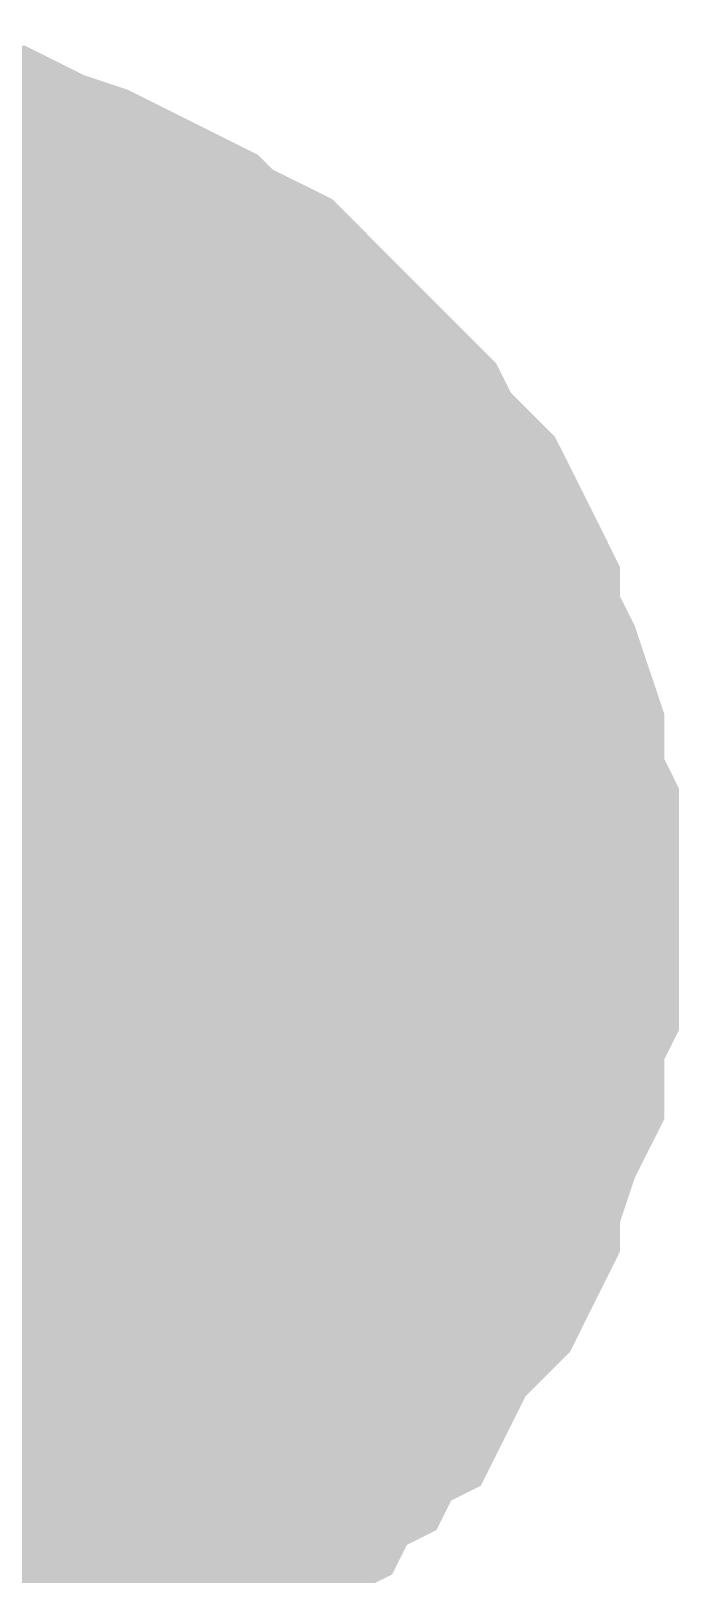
# Model space of a CAD drawing. Header units: inches. Extents: x 0 to 432, y 0 to 280.
# Drawn here: x 96.692 to 97.184, y 182.363 to 183.534 of the extents above; entities that cross this region are included whole.
import ezdxf

# ---------------------------------------------------------------- set-up
doc = ezdxf.new("R2010")
doc.units = ezdxf.units.IN
doc.layers.add('Sheet', color=255, linetype='Continuous')

msp = doc.modelspace()

# ---------------------------------------------------------------- linework, layer by layer
at = {"layer": 'Sheet'}
for points in [[(96.5283, 183.3843, 0.2997, 0.2997, 0), (96.5508, 183.3843, 0.2997, 0.2997, 0), (96.5845, 183.3843, 0.2997, 0.2997, 0), (96.6069, 183.3731, 0.2997, 0.2997, 0), (96.6294, 183.3731, 0.2997, 0.2997, 0), (96.6519, 183.3731, 0.2997, 0.2997, 0), (96.6743, 183.3619, 0.2997, 0.2997, 0), (96.708, 183.3506, 0.2997, 0.2997, 0), (96.7305, 183.3394, 0.2997, 0.2997, 0), (96.7529, 183.3282, 0.2997, 0.2997, 0), (96.7754, 183.3169, 0.2997, 0.2997, 0), (96.7866, 183.3057, 0.2997, 0.2997, 0), (96.8091, 183.2945, 0.2997, 0.2997, 0), (96.8316, 183.2833, 0.2997, 0.2997, 0), (96.854, 183.2608, 0.2997, 0.2997, 0), (96.8652, 183.2496, 0.2997, 0.2997, 0), (96.8877, 183.2271, 0.2997, 0.2997, 0), (96.8989, 183.2159, 0.2997, 0.2997, 0), (96.9214, 183.1934, 0.2997, 0.2997, 0), (96.9326, 183.171, 0.2997, 0.2997, 0), (96.9439, 183.1597, 0.2997, 0.2997, 0), (96.9663, 183.1373, 0.2997, 0.2997, 0), (96.9776, 183.1148, 0.2997, 0.2997, 0), (96.9888, 183.0923, 0.2997, 0.2997, 0), (96.9888, 183.0699, 0.2997, 0.2997, 0), (97, 183.0474, 0.2997, 0.2997, 0), (97.0112, 183.025, 0.2997, 0.2997, 0), (97.0225, 182.9913, 0.2997, 0.2997, 0), (97.0225, 182.9688, 0.2997, 0.2997, 0), (97.0225, 182.9464, 0.2997, 0.2997, 0), (97.0337, 182.9239, 0.2997, 0.2997, 0), (97.0337, 182.8902, 0.2997, 0.2997, 0), (97.0337, 182.8677, 0.2997, 0.2997, 0)], [(96.5283, 183.3843, 0.2997, 0.2997, 0), (96.5508, 183.3843, 0.2997, 0.2997, 0), (96.5845, 183.3843, 0.2997, 0.2997, 0), (96.6069, 183.3731, 0.2997, 0.2997, 0), (96.6294, 183.3731, 0.2997, 0.2997, 0), (96.6519, 183.3731, 0.2997, 0.2997, 0), (96.6743, 183.3619, 0.2997, 0.2997, 0), (96.708, 183.3506, 0.2997, 0.2997, 0), (96.7305, 183.3394, 0.2997, 0.2997, 0), (96.7529, 183.3282, 0.2997, 0.2997, 0), (96.7754, 183.3169, 0.2997, 0.2997, 0), (96.7866, 183.3057, 0.2997, 0.2997, 0), (96.8091, 183.2945, 0.2997, 0.2997, 0), (96.8316, 183.2833, 0.2997, 0.2997, 0), (96.854, 183.2608, 0.2997, 0.2997, 0), (96.8652, 183.2496, 0.2997, 0.2997, 0), (96.8877, 183.2271, 0.2997, 0.2997, 0), (96.8989, 183.2159, 0.2997, 0.2997, 0), (96.9214, 183.1934, 0.2997, 0.2997, 0), (96.9326, 183.171, 0.2997, 0.2997, 0), (96.9439, 183.1597, 0.2997, 0.2997, 0), (96.9663, 183.1373, 0.2997, 0.2997, 0), (96.9776, 183.1148, 0.2997, 0.2997, 0), (96.9888, 183.0923, 0.2997, 0.2997, 0), (96.9888, 183.0699, 0.2997, 0.2997, 0), (97, 183.0474, 0.2997, 0.2997, 0), (97.0112, 183.025, 0.2997, 0.2997, 0), (97.0225, 182.9913, 0.2997, 0.2997, 0), (97.0225, 182.9688, 0.2997, 0.2997, 0), (97.0225, 182.9464, 0.2997, 0.2997, 0), (97.0337, 182.9239, 0.2997, 0.2997, 0), (97.0337, 182.8902, 0.2997, 0.2997, 0), (97.0337, 182.8677, 0.2997, 0.2997, 0)], [(96.5283, 183.3843, 0.2997, 0.2997, 0), (96.5508, 183.3843, 0.2997, 0.2997, 0), (96.5845, 183.3843, 0.2997, 0.2997, 0), (96.6069, 183.3731, 0.2997, 0.2997, 0), (96.6294, 183.3731, 0.2997, 0.2997, 0), (96.6519, 183.3731, 0.2997, 0.2997, 0), (96.6743, 183.3619, 0.2997, 0.2997, 0), (96.708, 183.3506, 0.2997, 0.2997, 0), (96.7305, 183.3394, 0.2997, 0.2997, 0), (96.7529, 183.3282, 0.2997, 0.2997, 0), (96.7754, 183.3169, 0.2997, 0.2997, 0), (96.7866, 183.3057, 0.2997, 0.2997, 0), (96.8091, 183.2945, 0.2997, 0.2997, 0), (96.8316, 183.2833, 0.2997, 0.2997, 0), (96.854, 183.2608, 0.2997, 0.2997, 0), (96.8652, 183.2496, 0.2997, 0.2997, 0), (96.8877, 183.2271, 0.2997, 0.2997, 0), (96.8989, 183.2159, 0.2997, 0.2997, 0), (96.9214, 183.1934, 0.2997, 0.2997, 0), (96.9326, 183.171, 0.2997, 0.2997, 0), (96.9439, 183.1597, 0.2997, 0.2997, 0), (96.9663, 183.1373, 0.2997, 0.2997, 0), (96.9776, 183.1148, 0.2997, 0.2997, 0), (96.9888, 183.0923, 0.2997, 0.2997, 0), (96.9888, 183.0699, 0.2997, 0.2997, 0), (97, 183.0474, 0.2997, 0.2997, 0), (97.0112, 183.025, 0.2997, 0.2997, 0), (97.0225, 182.9913, 0.2997, 0.2997, 0), (97.0225, 182.9688, 0.2997, 0.2997, 0), (97.0225, 182.9464, 0.2997, 0.2997, 0), (97.0337, 182.9239, 0.2997, 0.2997, 0), (97.0337, 182.8902, 0.2997, 0.2997, 0), (97.0337, 182.8677, 0.2997, 0.2997, 0)], [(96.5283, 183.3843, 0.2997, 0.2997, 0), (96.5508, 183.3843, 0.2997, 0.2997, 0), (96.5845, 183.3843, 0.2997, 0.2997, 0), (96.6069, 183.3731, 0.2997, 0.2997, 0), (96.6294, 183.3731, 0.2997, 0.2997, 0), (96.6519, 183.3731, 0.2997, 0.2997, 0), (96.6743, 183.3619, 0.2997, 0.2997, 0), (96.708, 183.3506, 0.2997, 0.2997, 0), (96.7305, 183.3394, 0.2997, 0.2997, 0), (96.7529, 183.3282, 0.2997, 0.2997, 0), (96.7754, 183.3169, 0.2997, 0.2997, 0), (96.7866, 183.3057, 0.2997, 0.2997, 0), (96.8091, 183.2945, 0.2997, 0.2997, 0), (96.8316, 183.2833, 0.2997, 0.2997, 0), (96.854, 183.2608, 0.2997, 0.2997, 0), (96.8652, 183.2496, 0.2997, 0.2997, 0), (96.8877, 183.2271, 0.2997, 0.2997, 0), (96.8989, 183.2159, 0.2997, 0.2997, 0), (96.9214, 183.1934, 0.2997, 0.2997, 0), (96.9326, 183.171, 0.2997, 0.2997, 0), (96.9439, 183.1597, 0.2997, 0.2997, 0), (96.9663, 183.1373, 0.2997, 0.2997, 0), (96.9776, 183.1148, 0.2997, 0.2997, 0), (96.9888, 183.0923, 0.2997, 0.2997, 0), (96.9888, 183.0699, 0.2997, 0.2997, 0), (97, 183.0474, 0.2997, 0.2997, 0), (97.0112, 183.025, 0.2997, 0.2997, 0), (97.0225, 182.9913, 0.2997, 0.2997, 0), (97.0225, 182.9688, 0.2997, 0.2997, 0), (97.0225, 182.9464, 0.2997, 0.2997, 0), (97.0337, 182.9239, 0.2997, 0.2997, 0), (97.0337, 182.8902, 0.2997, 0.2997, 0), (97.0337, 182.8677, 0.2997, 0.2997, 0)], [(96.5283, 183.3843, 0.2997, 0.2997, 0), (96.5508, 183.3843, 0.2997, 0.2997, 0), (96.5845, 183.3843, 0.2997, 0.2997, 0), (96.6069, 183.3731, 0.2997, 0.2997, 0), (96.6294, 183.3731, 0.2997, 0.2997, 0), (96.6519, 183.3731, 0.2997, 0.2997, 0), (96.6743, 183.3619, 0.2997, 0.2997, 0), (96.708, 183.3506, 0.2997, 0.2997, 0), (96.7305, 183.3394, 0.2997, 0.2997, 0), (96.7529, 183.3282, 0.2997, 0.2997, 0), (96.7754, 183.3169, 0.2997, 0.2997, 0), (96.7866, 183.3057, 0.2997, 0.2997, 0), (96.8091, 183.2945, 0.2997, 0.2997, 0), (96.8316, 183.2833, 0.2997, 0.2997, 0), (96.854, 183.2608, 0.2997, 0.2997, 0), (96.8652, 183.2496, 0.2997, 0.2997, 0), (96.8877, 183.2271, 0.2997, 0.2997, 0), (96.8989, 183.2159, 0.2997, 0.2997, 0), (96.9214, 183.1934, 0.2997, 0.2997, 0), (96.9326, 183.171, 0.2997, 0.2997, 0), (96.9439, 183.1597, 0.2997, 0.2997, 0), (96.9663, 183.1373, 0.2997, 0.2997, 0), (96.9776, 183.1148, 0.2997, 0.2997, 0), (96.9888, 183.0923, 0.2997, 0.2997, 0), (96.9888, 183.0699, 0.2997, 0.2997, 0), (97, 183.0474, 0.2997, 0.2997, 0), (97.0112, 183.025, 0.2997, 0.2997, 0), (97.0225, 182.9913, 0.2997, 0.2997, 0), (97.0225, 182.9688, 0.2997, 0.2997, 0), (97.0225, 182.9464, 0.2997, 0.2997, 0), (97.0337, 182.9239, 0.2997, 0.2997, 0), (97.0337, 182.8902, 0.2997, 0.2997, 0), (97.0337, 182.8677, 0.2997, 0.2997, 0)], [(96.6294, 183.3731, 0.0991, 0.0991, 0), (96.6519, 183.3731, 0.0991, 0.0991, 0), (96.6743, 183.3619, 0.0991, 0.0991, 0), (96.708, 183.3506, 0.0991, 0.0991, 0), (96.7305, 183.3394, 0.0991, 0.0991, 0), (96.7529, 183.3282, 0.0991, 0.0991, 0), (96.7754, 183.3169, 0.0991, 0.0991, 0), (96.7866, 183.3057, 0.0991, 0.0991, 0), (96.8091, 183.2945, 0.0991, 0.0991, 0), (96.8316, 183.2833, 0.0991, 0.0991, 0), (96.854, 183.2608, 0.0991, 0.0991, 0), (96.8652, 183.2496, 0.0991, 0.0991, 0), (96.8877, 183.2271, 0.0991, 0.0991, 0), (96.8989, 183.2159, 0.0991, 0.0991, 0), (96.9214, 183.1934, 0.0991, 0.0991, 0), (96.9326, 183.171, 0.0991, 0.0991, 0), (96.9439, 183.1597, 0.0991, 0.0991, 0), (96.9663, 183.1373, 0.0991, 0.0991, 0), (96.9776, 183.1148, 0.0991, 0.0991, 0), (96.9888, 183.0923, 0.0991, 0.0991, 0), (96.9888, 183.0699, 0.0991, 0.0991, 0), (97, 183.0474, 0.0991, 0.0991, 0), (97.0112, 183.025, 0.0991, 0.0991, 0), (97.0225, 182.9913, 0.0991, 0.0991, 0), (97.0225, 182.9688, 0.0991, 0.0991, 0), (97.0225, 182.9464, 0.0991, 0.0991, 0), (97.0337, 182.9239, 0.0991, 0.0991, 0), (97.0337, 182.8902, 0.0991, 0.0991, 0), (97.0337, 182.8677, 0.0991, 0.0991, 0)], [(96.6294, 183.3731, 0.0991, 0.0991, 0), (96.6519, 183.3731, 0.0991, 0.0991, 0), (96.6743, 183.3619, 0.0991, 0.0991, 0), (96.708, 183.3506, 0.0991, 0.0991, 0), (96.7305, 183.3394, 0.0991, 0.0991, 0), (96.7529, 183.3282, 0.0991, 0.0991, 0), (96.7754, 183.3169, 0.0991, 0.0991, 0), (96.7866, 183.3057, 0.0991, 0.0991, 0), (96.8091, 183.2945, 0.0991, 0.0991, 0), (96.8316, 183.2833, 0.0991, 0.0991, 0), (96.854, 183.2608, 0.0991, 0.0991, 0), (96.8652, 183.2496, 0.0991, 0.0991, 0), (96.8877, 183.2271, 0.0991, 0.0991, 0), (96.8989, 183.2159, 0.0991, 0.0991, 0), (96.9214, 183.1934, 0.0991, 0.0991, 0), (96.9326, 183.171, 0.0991, 0.0991, 0), (96.9439, 183.1597, 0.0991, 0.0991, 0), (96.9663, 183.1373, 0.0991, 0.0991, 0), (96.9776, 183.1148, 0.0991, 0.0991, 0), (96.9888, 183.0923, 0.0991, 0.0991, 0), (96.9888, 183.0699, 0.0991, 0.0991, 0), (97, 183.0474, 0.0991, 0.0991, 0), (97.0112, 183.025, 0.0991, 0.0991, 0), (97.0225, 182.9913, 0.0991, 0.0991, 0), (97.0225, 182.9688, 0.0991, 0.0991, 0), (97.0225, 182.9464, 0.0991, 0.0991, 0), (97.0337, 182.9239, 0.0991, 0.0991, 0), (97.0337, 182.8902, 0.0991, 0.0991, 0), (97.0337, 182.8677, 0.0991, 0.0991, 0)], [(96.6294, 183.3731, 0.0991, 0.0991, 0), (96.6519, 183.3731, 0.0991, 0.0991, 0), (96.6743, 183.3619, 0.0991, 0.0991, 0), (96.708, 183.3506, 0.0991, 0.0991, 0), (96.7305, 183.3394, 0.0991, 0.0991, 0), (96.7529, 183.3282, 0.0991, 0.0991, 0), (96.7754, 183.3169, 0.0991, 0.0991, 0), (96.7866, 183.3057, 0.0991, 0.0991, 0), (96.8091, 183.2945, 0.0991, 0.0991, 0), (96.8316, 183.2833, 0.0991, 0.0991, 0), (96.854, 183.2608, 0.0991, 0.0991, 0), (96.8652, 183.2496, 0.0991, 0.0991, 0), (96.8877, 183.2271, 0.0991, 0.0991, 0), (96.8989, 183.2159, 0.0991, 0.0991, 0), (96.9214, 183.1934, 0.0991, 0.0991, 0), (96.9326, 183.171, 0.0991, 0.0991, 0), (96.9439, 183.1597, 0.0991, 0.0991, 0), (96.9663, 183.1373, 0.0991, 0.0991, 0), (96.9776, 183.1148, 0.0991, 0.0991, 0), (96.9888, 183.0923, 0.0991, 0.0991, 0), (96.9888, 183.0699, 0.0991, 0.0991, 0), (97, 183.0474, 0.0991, 0.0991, 0), (97.0112, 183.025, 0.0991, 0.0991, 0), (97.0225, 182.9913, 0.0991, 0.0991, 0), (97.0225, 182.9688, 0.0991, 0.0991, 0), (97.0225, 182.9464, 0.0991, 0.0991, 0), (97.0337, 182.9239, 0.0991, 0.0991, 0), (97.0337, 182.8902, 0.0991, 0.0991, 0), (97.0337, 182.8677, 0.0991, 0.0991, 0)], [(96.6294, 183.3731, 0.0991, 0.0991, 0), (96.6519, 183.3731, 0.0991, 0.0991, 0), (96.6743, 183.3619, 0.0991, 0.0991, 0), (96.708, 183.3506, 0.0991, 0.0991, 0), (96.7305, 183.3394, 0.0991, 0.0991, 0), (96.7529, 183.3282, 0.0991, 0.0991, 0), (96.7754, 183.3169, 0.0991, 0.0991, 0), (96.7866, 183.3057, 0.0991, 0.0991, 0), (96.8091, 183.2945, 0.0991, 0.0991, 0), (96.8316, 183.2833, 0.0991, 0.0991, 0), (96.854, 183.2608, 0.0991, 0.0991, 0), (96.8652, 183.2496, 0.0991, 0.0991, 0), (96.8877, 183.2271, 0.0991, 0.0991, 0), (96.8989, 183.2159, 0.0991, 0.0991, 0), (96.9214, 183.1934, 0.0991, 0.0991, 0), (96.9326, 183.171, 0.0991, 0.0991, 0), (96.9439, 183.1597, 0.0991, 0.0991, 0), (96.9663, 183.1373, 0.0991, 0.0991, 0), (96.9776, 183.1148, 0.0991, 0.0991, 0), (96.9888, 183.0923, 0.0991, 0.0991, 0), (96.9888, 183.0699, 0.0991, 0.0991, 0), (97, 183.0474, 0.0991, 0.0991, 0), (97.0112, 183.025, 0.0991, 0.0991, 0), (97.0225, 182.9913, 0.0991, 0.0991, 0), (97.0225, 182.9688, 0.0991, 0.0991, 0), (97.0225, 182.9464, 0.0991, 0.0991, 0), (97.0337, 182.9239, 0.0991, 0.0991, 0), (97.0337, 182.8902, 0.0991, 0.0991, 0), (97.0337, 182.8677, 0.0991, 0.0991, 0)], [(96.6294, 183.3731, 0.0991, 0.0991, 0), (96.6519, 183.3731, 0.0991, 0.0991, 0), (96.6743, 183.3619, 0.0991, 0.0991, 0), (96.708, 183.3506, 0.0991, 0.0991, 0), (96.7305, 183.3394, 0.0991, 0.0991, 0), (96.7529, 183.3282, 0.0991, 0.0991, 0), (96.7754, 183.3169, 0.0991, 0.0991, 0), (96.7866, 183.3057, 0.0991, 0.0991, 0), (96.8091, 183.2945, 0.0991, 0.0991, 0), (96.8316, 183.2833, 0.0991, 0.0991, 0), (96.854, 183.2608, 0.0991, 0.0991, 0), (96.8652, 183.2496, 0.0991, 0.0991, 0), (96.8877, 183.2271, 0.0991, 0.0991, 0), (96.8989, 183.2159, 0.0991, 0.0991, 0), (96.9214, 183.1934, 0.0991, 0.0991, 0), (96.9326, 183.171, 0.0991, 0.0991, 0), (96.9439, 183.1597, 0.0991, 0.0991, 0), (96.9663, 183.1373, 0.0991, 0.0991, 0), (96.9776, 183.1148, 0.0991, 0.0991, 0), (96.9888, 183.0923, 0.0991, 0.0991, 0), (96.9888, 183.0699, 0.0991, 0.0991, 0), (97, 183.0474, 0.0991, 0.0991, 0), (97.0112, 183.025, 0.0991, 0.0991, 0), (97.0225, 182.9913, 0.0991, 0.0991, 0), (97.0225, 182.9688, 0.0991, 0.0991, 0), (97.0225, 182.9464, 0.0991, 0.0991, 0), (97.0337, 182.9239, 0.0991, 0.0991, 0), (97.0337, 182.8902, 0.0991, 0.0991, 0), (97.0337, 182.8677, 0.0991, 0.0991, 0)], [(97.0337, 182.8677, 0.2997, 0.2997, 0), (97.0337, 182.8453, 0.2997, 0.2997, 0), (97.0337, 182.8116, 0.2997, 0.2997, 0), (97.0225, 182.7891, 0.2997, 0.2997, 0), (97.0225, 182.7667, 0.2997, 0.2997, 0), (97.0225, 182.7442, 0.2997, 0.2997, 0), (97.0112, 182.7218, 0.2997, 0.2997, 0), (97, 182.6881, 0.2997, 0.2997, 0), (96.9888, 182.6656, 0.2997, 0.2997, 0), (96.9888, 182.6432, 0.2997, 0.2997, 0), (96.9776, 182.6207, 0.2997, 0.2997, 0), (96.9663, 182.6095, 0.2997, 0.2997, 0), (96.9439, 182.587, 0.2997, 0.2997, 0), (96.9326, 182.5645, 0.2997, 0.2997, 0), (96.9214, 182.5421, 0.2997, 0.2997, 0), (96.8989, 182.5309, 0.2997, 0.2997, 0), (96.8877, 182.5084, 0.2997, 0.2997, 0), (96.8652, 182.4972, 0.2997, 0.2997, 0), (96.854, 182.4747, 0.2997, 0.2997, 0), (96.8316, 182.4635, 0.2997, 0.2997, 0), (96.8091, 182.4522, 0.2997, 0.2997, 0), (96.7866, 182.4298, 0.2997, 0.2997, 0), (96.7754, 182.4186, 0.2997, 0.2997, 0), (96.7529, 182.4073, 0.2997, 0.2997, 0), (96.7305, 182.4073, 0.2997, 0.2997, 0), (96.708, 182.3961, 0.2997, 0.2997, 0), (96.6743, 182.3849, 0.2997, 0.2997, 0), (96.6519, 182.3736, 0.2997, 0.2997, 0), (96.6294, 182.3736, 0.2997, 0.2997, 0), (96.6069, 182.3736, 0.2997, 0.2997, 0), (96.5845, 182.3624, 0.2997, 0.2997, 0), (96.5508, 182.3624, 0.2997, 0.2997, 0), (96.5283, 182.3624, 0.2997, 0.2997, 0)], [(97.0337, 182.8677, 0.2997, 0.2997, 0), (97.0337, 182.8453, 0.2997, 0.2997, 0), (97.0337, 182.8116, 0.2997, 0.2997, 0), (97.0225, 182.7891, 0.2997, 0.2997, 0), (97.0225, 182.7667, 0.2997, 0.2997, 0), (97.0225, 182.7442, 0.2997, 0.2997, 0), (97.0112, 182.7218, 0.2997, 0.2997, 0), (97, 182.6881, 0.2997, 0.2997, 0), (96.9888, 182.6656, 0.2997, 0.2997, 0), (96.9888, 182.6432, 0.2997, 0.2997, 0), (96.9776, 182.6207, 0.2997, 0.2997, 0), (96.9663, 182.6095, 0.2997, 0.2997, 0), (96.9439, 182.587, 0.2997, 0.2997, 0), (96.9326, 182.5645, 0.2997, 0.2997, 0), (96.9214, 182.5421, 0.2997, 0.2997, 0), (96.8989, 182.5309, 0.2997, 0.2997, 0), (96.8877, 182.5084, 0.2997, 0.2997, 0), (96.8652, 182.4972, 0.2997, 0.2997, 0), (96.854, 182.4747, 0.2997, 0.2997, 0), (96.8316, 182.4635, 0.2997, 0.2997, 0), (96.8091, 182.4522, 0.2997, 0.2997, 0), (96.7866, 182.4298, 0.2997, 0.2997, 0), (96.7754, 182.4186, 0.2997, 0.2997, 0), (96.7529, 182.4073, 0.2997, 0.2997, 0), (96.7305, 182.4073, 0.2997, 0.2997, 0), (96.708, 182.3961, 0.2997, 0.2997, 0), (96.6743, 182.3849, 0.2997, 0.2997, 0), (96.6519, 182.3736, 0.2997, 0.2997, 0), (96.6294, 182.3736, 0.2997, 0.2997, 0), (96.6069, 182.3736, 0.2997, 0.2997, 0), (96.5845, 182.3624, 0.2997, 0.2997, 0), (96.5508, 182.3624, 0.2997, 0.2997, 0), (96.5283, 182.3624, 0.2997, 0.2997, 0)], [(97.0337, 182.8677, 0.2997, 0.2997, 0), (97.0337, 182.8453, 0.2997, 0.2997, 0), (97.0337, 182.8116, 0.2997, 0.2997, 0), (97.0225, 182.7891, 0.2997, 0.2997, 0), (97.0225, 182.7667, 0.2997, 0.2997, 0), (97.0225, 182.7442, 0.2997, 0.2997, 0), (97.0112, 182.7218, 0.2997, 0.2997, 0), (97, 182.6881, 0.2997, 0.2997, 0), (96.9888, 182.6656, 0.2997, 0.2997, 0), (96.9888, 182.6432, 0.2997, 0.2997, 0), (96.9776, 182.6207, 0.2997, 0.2997, 0), (96.9663, 182.6095, 0.2997, 0.2997, 0), (96.9439, 182.587, 0.2997, 0.2997, 0), (96.9326, 182.5645, 0.2997, 0.2997, 0), (96.9214, 182.5421, 0.2997, 0.2997, 0), (96.8989, 182.5309, 0.2997, 0.2997, 0), (96.8877, 182.5084, 0.2997, 0.2997, 0), (96.8652, 182.4972, 0.2997, 0.2997, 0), (96.854, 182.4747, 0.2997, 0.2997, 0), (96.8316, 182.4635, 0.2997, 0.2997, 0), (96.8091, 182.4522, 0.2997, 0.2997, 0), (96.7866, 182.4298, 0.2997, 0.2997, 0), (96.7754, 182.4186, 0.2997, 0.2997, 0), (96.7529, 182.4073, 0.2997, 0.2997, 0), (96.7305, 182.4073, 0.2997, 0.2997, 0), (96.708, 182.3961, 0.2997, 0.2997, 0), (96.6743, 182.3849, 0.2997, 0.2997, 0), (96.6519, 182.3736, 0.2997, 0.2997, 0), (96.6294, 182.3736, 0.2997, 0.2997, 0), (96.6069, 182.3736, 0.2997, 0.2997, 0), (96.5845, 182.3624, 0.2997, 0.2997, 0), (96.5508, 182.3624, 0.2997, 0.2997, 0), (96.5283, 182.3624, 0.2997, 0.2997, 0)], [(97.0337, 182.8677, 0.2997, 0.2997, 0), (97.0337, 182.8453, 0.2997, 0.2997, 0), (97.0337, 182.8116, 0.2997, 0.2997, 0), (97.0225, 182.7891, 0.2997, 0.2997, 0), (97.0225, 182.7667, 0.2997, 0.2997, 0), (97.0225, 182.7442, 0.2997, 0.2997, 0), (97.0112, 182.7218, 0.2997, 0.2997, 0), (97, 182.6881, 0.2997, 0.2997, 0), (96.9888, 182.6656, 0.2997, 0.2997, 0), (96.9888, 182.6432, 0.2997, 0.2997, 0), (96.9776, 182.6207, 0.2997, 0.2997, 0), (96.9663, 182.6095, 0.2997, 0.2997, 0), (96.9439, 182.587, 0.2997, 0.2997, 0), (96.9326, 182.5645, 0.2997, 0.2997, 0), (96.9214, 182.5421, 0.2997, 0.2997, 0), (96.8989, 182.5309, 0.2997, 0.2997, 0), (96.8877, 182.5084, 0.2997, 0.2997, 0), (96.8652, 182.4972, 0.2997, 0.2997, 0), (96.854, 182.4747, 0.2997, 0.2997, 0), (96.8316, 182.4635, 0.2997, 0.2997, 0), (96.8091, 182.4522, 0.2997, 0.2997, 0), (96.7866, 182.4298, 0.2997, 0.2997, 0), (96.7754, 182.4186, 0.2997, 0.2997, 0), (96.7529, 182.4073, 0.2997, 0.2997, 0), (96.7305, 182.4073, 0.2997, 0.2997, 0), (96.708, 182.3961, 0.2997, 0.2997, 0), (96.6743, 182.3849, 0.2997, 0.2997, 0), (96.6519, 182.3736, 0.2997, 0.2997, 0), (96.6294, 182.3736, 0.2997, 0.2997, 0), (96.6069, 182.3736, 0.2997, 0.2997, 0), (96.5845, 182.3624, 0.2997, 0.2997, 0), (96.5508, 182.3624, 0.2997, 0.2997, 0), (96.5283, 182.3624, 0.2997, 0.2997, 0)], [(97.0337, 182.8677, 0.2997, 0.2997, 0), (97.0337, 182.8453, 0.2997, 0.2997, 0), (97.0337, 182.8116, 0.2997, 0.2997, 0), (97.0225, 182.7891, 0.2997, 0.2997, 0), (97.0225, 182.7667, 0.2997, 0.2997, 0), (97.0225, 182.7442, 0.2997, 0.2997, 0), (97.0112, 182.7218, 0.2997, 0.2997, 0), (97, 182.6881, 0.2997, 0.2997, 0), (96.9888, 182.6656, 0.2997, 0.2997, 0), (96.9888, 182.6432, 0.2997, 0.2997, 0), (96.9776, 182.6207, 0.2997, 0.2997, 0), (96.9663, 182.6095, 0.2997, 0.2997, 0), (96.9439, 182.587, 0.2997, 0.2997, 0), (96.9326, 182.5645, 0.2997, 0.2997, 0), (96.9214, 182.5421, 0.2997, 0.2997, 0), (96.8989, 182.5309, 0.2997, 0.2997, 0), (96.8877, 182.5084, 0.2997, 0.2997, 0), (96.8652, 182.4972, 0.2997, 0.2997, 0), (96.854, 182.4747, 0.2997, 0.2997, 0), (96.8316, 182.4635, 0.2997, 0.2997, 0), (96.8091, 182.4522, 0.2997, 0.2997, 0), (96.7866, 182.4298, 0.2997, 0.2997, 0), (96.7754, 182.4186, 0.2997, 0.2997, 0), (96.7529, 182.4073, 0.2997, 0.2997, 0), (96.7305, 182.4073, 0.2997, 0.2997, 0), (96.708, 182.3961, 0.2997, 0.2997, 0), (96.6743, 182.3849, 0.2997, 0.2997, 0), (96.6519, 182.3736, 0.2997, 0.2997, 0), (96.6294, 182.3736, 0.2997, 0.2997, 0), (96.6069, 182.3736, 0.2997, 0.2997, 0), (96.5845, 182.3624, 0.2997, 0.2997, 0), (96.5508, 182.3624, 0.2997, 0.2997, 0), (96.5283, 182.3624, 0.2997, 0.2997, 0)], [(97.0337, 182.8677, 0.2997, 0.2997, 0), (97.0337, 182.8677, 0.2997, 0.2997, 0), (97.0337, 182.8677, 0.2997, 0.2997, 0), (97.0337, 182.8677, 0.2997, 0.2997, 0), (97.0337, 182.8677, 0.2997, 0.2997, 0), (97.0337, 182.8677, 0.2997, 0.2997, 0), (97.0337, 182.8677, 0.2997, 0.2997, 0), (97.0337, 182.8677, 0.2997, 0.2997, 0), (97.0337, 182.8677, 0.2997, 0.2997, 0), (97.0337, 182.8677, 0.2997, 0.2997, 0), (97.0337, 182.8677, 0.2997, 0.2997, 0), (97.0337, 182.8677, 0.2997, 0.2997, 0), (97.0337, 182.8677, 0.2997, 0.2997, 0), (97.0337, 182.8677, 0.2997, 0.2997, 0), (97.0337, 182.8677, 0.2997, 0.2997, 0), (97.0337, 182.8677, 0.2997, 0.2997, 0), (97.0337, 182.8677, 0.2997, 0.2997, 0), (97.0337, 182.8677, 0.2997, 0.2997, 0), (97.0337, 182.8677, 0.2997, 0.2997, 0), (97.0337, 182.8677, 0.2997, 0.2997, 0), (97.0337, 182.8677, 0.2997, 0.2997, 0), (97.0337, 182.8677, 0.2997, 0.2997, 0), (97.0337, 182.8677, 0.2997, 0.2997, 0), (97.0337, 182.8677, 0.2997, 0.2997, 0), (97.0337, 182.8677, 0.2997, 0.2997, 0), (97.0337, 182.8677, 0.2997, 0.2997, 0), (97.0337, 182.8677, 0.2997, 0.2997, 0), (97.0337, 182.8677, 0.2997, 0.2997, 0), (97.0337, 182.8677, 0.2997, 0.2997, 0), (97.0337, 182.8677, 0.2997, 0.2997, 0), (97.0337, 182.8677, 0.2997, 0.2997, 0), (97.0337, 182.8677, 0.2997, 0.2997, 0), (97.0337, 182.8677, 0.2997, 0.2997, 0)], [(97.0337, 182.8677, 0.2997, 0.2997, 0), (97.0337, 182.8677, 0.2997, 0.2997, 0)], [(97.0337, 182.8677, 0.2997, 0.2997, 0), (97.0337, 182.8677, 0.2997, 0.2997, 0), (97.0337, 182.8677, 0.2997, 0.2997, 0), (97.0337, 182.8677, 0.2997, 0.2997, 0), (97.0337, 182.8677, 0.2997, 0.2997, 0), (97.0337, 182.8677, 0.2997, 0.2997, 0), (97.0337, 182.8677, 0.2997, 0.2997, 0), (97.0337, 182.8677, 0.2997, 0.2997, 0), (97.0337, 182.8677, 0.2997, 0.2997, 0), (97.0337, 182.8677, 0.2997, 0.2997, 0), (97.0337, 182.8677, 0.2997, 0.2997, 0), (97.0337, 182.8677, 0.2997, 0.2997, 0), (97.0337, 182.8677, 0.2997, 0.2997, 0), (97.0337, 182.8677, 0.2997, 0.2997, 0), (97.0337, 182.8677, 0.2997, 0.2997, 0), (97.0337, 182.8677, 0.2997, 0.2997, 0), (97.0337, 182.8677, 0.2997, 0.2997, 0), (97.0337, 182.8677, 0.2997, 0.2997, 0), (97.0337, 182.8677, 0.2997, 0.2997, 0), (97.0337, 182.8677, 0.2997, 0.2997, 0), (97.0337, 182.8677, 0.2997, 0.2997, 0), (97.0337, 182.8677, 0.2997, 0.2997, 0), (97.0337, 182.8677, 0.2997, 0.2997, 0), (97.0337, 182.8677, 0.2997, 0.2997, 0), (97.0337, 182.8677, 0.2997, 0.2997, 0), (97.0337, 182.8677, 0.2997, 0.2997, 0), (97.0337, 182.8677, 0.2997, 0.2997, 0), (97.0337, 182.8677, 0.2997, 0.2997, 0), (97.0337, 182.8677, 0.2997, 0.2997, 0), (97.0337, 182.8677, 0.2997, 0.2997, 0), (97.0337, 182.8677, 0.2997, 0.2997, 0), (97.0337, 182.8677, 0.2997, 0.2997, 0), (97.0337, 182.8677, 0.2997, 0.2997, 0)], [(97.0337, 182.8677, 0.2997, 0.2997, 0), (97.0337, 182.8677, 0.2997, 0.2997, 0)], [(97.0337, 182.8677, 0.2997, 0.2997, 0), (97.0337, 182.8677, 0.2997, 0.2997, 0), (97.0337, 182.8677, 0.2997, 0.2997, 0), (97.0337, 182.8677, 0.2997, 0.2997, 0), (97.0337, 182.8677, 0.2997, 0.2997, 0), (97.0337, 182.8677, 0.2997, 0.2997, 0), (97.0337, 182.8677, 0.2997, 0.2997, 0), (97.0337, 182.8677, 0.2997, 0.2997, 0), (97.0337, 182.8677, 0.2997, 0.2997, 0), (97.0337, 182.8677, 0.2997, 0.2997, 0), (97.0337, 182.8677, 0.2997, 0.2997, 0), (97.0337, 182.8677, 0.2997, 0.2997, 0), (97.0337, 182.8677, 0.2997, 0.2997, 0), (97.0337, 182.8677, 0.2997, 0.2997, 0), (97.0337, 182.8677, 0.2997, 0.2997, 0), (97.0337, 182.8677, 0.2997, 0.2997, 0), (97.0337, 182.8677, 0.2997, 0.2997, 0), (97.0337, 182.8677, 0.2997, 0.2997, 0), (97.0337, 182.8677, 0.2997, 0.2997, 0), (97.0337, 182.8677, 0.2997, 0.2997, 0), (97.0337, 182.8677, 0.2997, 0.2997, 0), (97.0337, 182.8677, 0.2997, 0.2997, 0), (97.0337, 182.8677, 0.2997, 0.2997, 0), (97.0337, 182.8677, 0.2997, 0.2997, 0), (97.0337, 182.8677, 0.2997, 0.2997, 0), (97.0337, 182.8677, 0.2997, 0.2997, 0), (97.0337, 182.8677, 0.2997, 0.2997, 0), (97.0337, 182.8677, 0.2997, 0.2997, 0), (97.0337, 182.8677, 0.2997, 0.2997, 0), (97.0337, 182.8677, 0.2997, 0.2997, 0), (97.0337, 182.8677, 0.2997, 0.2997, 0), (97.0337, 182.8677, 0.2997, 0.2997, 0), (97.0337, 182.8677, 0.2997, 0.2997, 0)], [(97.0337, 182.8677, 0.2997, 0.2997, 0), (97.0337, 182.8677, 0.2997, 0.2997, 0)], [(97.0337, 182.8677, 0.2997, 0.2997, 0), (97.0337, 182.8677, 0.2997, 0.2997, 0), (97.0337, 182.8677, 0.2997, 0.2997, 0), (97.0337, 182.8677, 0.2997, 0.2997, 0), (97.0337, 182.8677, 0.2997, 0.2997, 0), (97.0337, 182.8677, 0.2997, 0.2997, 0), (97.0337, 182.8677, 0.2997, 0.2997, 0), (97.0337, 182.8677, 0.2997, 0.2997, 0), (97.0337, 182.8677, 0.2997, 0.2997, 0), (97.0337, 182.8677, 0.2997, 0.2997, 0), (97.0337, 182.8677, 0.2997, 0.2997, 0), (97.0337, 182.8677, 0.2997, 0.2997, 0), (97.0337, 182.8677, 0.2997, 0.2997, 0), (97.0337, 182.8677, 0.2997, 0.2997, 0), (97.0337, 182.8677, 0.2997, 0.2997, 0), (97.0337, 182.8677, 0.2997, 0.2997, 0), (97.0337, 182.8677, 0.2997, 0.2997, 0), (97.0337, 182.8677, 0.2997, 0.2997, 0), (97.0337, 182.8677, 0.2997, 0.2997, 0), (97.0337, 182.8677, 0.2997, 0.2997, 0), (97.0337, 182.8677, 0.2997, 0.2997, 0), (97.0337, 182.8677, 0.2997, 0.2997, 0), (97.0337, 182.8677, 0.2997, 0.2997, 0), (97.0337, 182.8677, 0.2997, 0.2997, 0), (97.0337, 182.8677, 0.2997, 0.2997, 0), (97.0337, 182.8677, 0.2997, 0.2997, 0), (97.0337, 182.8677, 0.2997, 0.2997, 0), (97.0337, 182.8677, 0.2997, 0.2997, 0), (97.0337, 182.8677, 0.2997, 0.2997, 0), (97.0337, 182.8677, 0.2997, 0.2997, 0), (97.0337, 182.8677, 0.2997, 0.2997, 0), (97.0337, 182.8677, 0.2997, 0.2997, 0), (97.0337, 182.8677, 0.2997, 0.2997, 0)], [(97.0337, 182.8677, 0.2997, 0.2997, 0), (97.0337, 182.8677, 0.2997, 0.2997, 0)], [(97.0337, 182.8677, 0.2997, 0.2997, 0), (97.0337, 182.8677, 0.2997, 0.2997, 0), (97.0337, 182.8677, 0.2997, 0.2997, 0), (97.0337, 182.8677, 0.2997, 0.2997, 0), (97.0337, 182.8677, 0.2997, 0.2997, 0), (97.0337, 182.8677, 0.2997, 0.2997, 0), (97.0337, 182.8677, 0.2997, 0.2997, 0), (97.0337, 182.8677, 0.2997, 0.2997, 0), (97.0337, 182.8677, 0.2997, 0.2997, 0), (97.0337, 182.8677, 0.2997, 0.2997, 0), (97.0337, 182.8677, 0.2997, 0.2997, 0), (97.0337, 182.8677, 0.2997, 0.2997, 0), (97.0337, 182.8677, 0.2997, 0.2997, 0), (97.0337, 182.8677, 0.2997, 0.2997, 0), (97.0337, 182.8677, 0.2997, 0.2997, 0), (97.0337, 182.8677, 0.2997, 0.2997, 0), (97.0337, 182.8677, 0.2997, 0.2997, 0), (97.0337, 182.8677, 0.2997, 0.2997, 0), (97.0337, 182.8677, 0.2997, 0.2997, 0), (97.0337, 182.8677, 0.2997, 0.2997, 0), (97.0337, 182.8677, 0.2997, 0.2997, 0), (97.0337, 182.8677, 0.2997, 0.2997, 0), (97.0337, 182.8677, 0.2997, 0.2997, 0), (97.0337, 182.8677, 0.2997, 0.2997, 0), (97.0337, 182.8677, 0.2997, 0.2997, 0), (97.0337, 182.8677, 0.2997, 0.2997, 0), (97.0337, 182.8677, 0.2997, 0.2997, 0), (97.0337, 182.8677, 0.2997, 0.2997, 0), (97.0337, 182.8677, 0.2997, 0.2997, 0), (97.0337, 182.8677, 0.2997, 0.2997, 0), (97.0337, 182.8677, 0.2997, 0.2997, 0), (97.0337, 182.8677, 0.2997, 0.2997, 0), (97.0337, 182.8677, 0.2997, 0.2997, 0)], [(97.0337, 182.8677, 0.2997, 0.2997, 0), (97.0337, 182.8677, 0.2997, 0.2997, 0)], [(97.0337, 182.8677, 0.0991, 0.0991, 0), (97.0337, 182.8453, 0.0991, 0.0991, 0), (97.0337, 182.8116, 0.0991, 0.0991, 0), (97.0225, 182.7891, 0.0991, 0.0991, 0), (97.0225, 182.7667, 0.0991, 0.0991, 0), (97.0225, 182.7442, 0.0991, 0.0991, 0), (97.0112, 182.7218, 0.0991, 0.0991, 0), (97, 182.6881, 0.0991, 0.0991, 0), (96.9888, 182.6656, 0.0991, 0.0991, 0), (96.9888, 182.6432, 0.0991, 0.0991, 0), (96.9776, 182.6207, 0.0991, 0.0991, 0), (96.9663, 182.6095, 0.0991, 0.0991, 0), (96.9439, 182.587, 0.0991, 0.0991, 0), (96.9326, 182.5645, 0.0991, 0.0991, 0), (96.9214, 182.5421, 0.0991, 0.0991, 0), (96.8989, 182.5309, 0.0991, 0.0991, 0), (96.8877, 182.5084, 0.0991, 0.0991, 0), (96.8652, 182.4972, 0.0991, 0.0991, 0), (96.854, 182.4747, 0.0991, 0.0991, 0), (96.8316, 182.4635, 0.0991, 0.0991, 0), (96.8091, 182.4522, 0.0991, 0.0991, 0), (96.7866, 182.4298, 0.0991, 0.0991, 0), (96.7754, 182.4186, 0.0991, 0.0991, 0), (96.7529, 182.4073, 0.0991, 0.0991, 0), (96.7305, 182.4073, 0.0991, 0.0991, 0), (96.708, 182.3961, 0.0991, 0.0991, 0), (96.6743, 182.3849, 0.0991, 0.0991, 0), (96.6519, 182.3736, 0.0991, 0.0991, 0), (96.6294, 182.3736, 0.0991, 0.0991, 0)], [(97.0337, 182.8677, 0.0991, 0.0991, 0), (97.0337, 182.8453, 0.0991, 0.0991, 0), (97.0337, 182.8116, 0.0991, 0.0991, 0), (97.0225, 182.7891, 0.0991, 0.0991, 0), (97.0225, 182.7667, 0.0991, 0.0991, 0), (97.0225, 182.7442, 0.0991, 0.0991, 0), (97.0112, 182.7218, 0.0991, 0.0991, 0), (97, 182.6881, 0.0991, 0.0991, 0), (96.9888, 182.6656, 0.0991, 0.0991, 0), (96.9888, 182.6432, 0.0991, 0.0991, 0), (96.9776, 182.6207, 0.0991, 0.0991, 0), (96.9663, 182.6095, 0.0991, 0.0991, 0), (96.9439, 182.587, 0.0991, 0.0991, 0), (96.9326, 182.5645, 0.0991, 0.0991, 0), (96.9214, 182.5421, 0.0991, 0.0991, 0), (96.8989, 182.5309, 0.0991, 0.0991, 0), (96.8877, 182.5084, 0.0991, 0.0991, 0), (96.8652, 182.4972, 0.0991, 0.0991, 0), (96.854, 182.4747, 0.0991, 0.0991, 0), (96.8316, 182.4635, 0.0991, 0.0991, 0), (96.8091, 182.4522, 0.0991, 0.0991, 0), (96.7866, 182.4298, 0.0991, 0.0991, 0), (96.7754, 182.4186, 0.0991, 0.0991, 0), (96.7529, 182.4073, 0.0991, 0.0991, 0), (96.7305, 182.4073, 0.0991, 0.0991, 0), (96.708, 182.3961, 0.0991, 0.0991, 0), (96.6743, 182.3849, 0.0991, 0.0991, 0), (96.6519, 182.3736, 0.0991, 0.0991, 0), (96.6294, 182.3736, 0.0991, 0.0991, 0)], [(97.0337, 182.8677, 0.0991, 0.0991, 0), (97.0337, 182.8453, 0.0991, 0.0991, 0), (97.0337, 182.8116, 0.0991, 0.0991, 0), (97.0225, 182.7891, 0.0991, 0.0991, 0), (97.0225, 182.7667, 0.0991, 0.0991, 0), (97.0225, 182.7442, 0.0991, 0.0991, 0), (97.0112, 182.7218, 0.0991, 0.0991, 0), (97, 182.6881, 0.0991, 0.0991, 0), (96.9888, 182.6656, 0.0991, 0.0991, 0), (96.9888, 182.6432, 0.0991, 0.0991, 0), (96.9776, 182.6207, 0.0991, 0.0991, 0), (96.9663, 182.6095, 0.0991, 0.0991, 0), (96.9439, 182.587, 0.0991, 0.0991, 0), (96.9326, 182.5645, 0.0991, 0.0991, 0), (96.9214, 182.5421, 0.0991, 0.0991, 0), (96.8989, 182.5309, 0.0991, 0.0991, 0), (96.8877, 182.5084, 0.0991, 0.0991, 0), (96.8652, 182.4972, 0.0991, 0.0991, 0), (96.854, 182.4747, 0.0991, 0.0991, 0), (96.8316, 182.4635, 0.0991, 0.0991, 0), (96.8091, 182.4522, 0.0991, 0.0991, 0), (96.7866, 182.4298, 0.0991, 0.0991, 0), (96.7754, 182.4186, 0.0991, 0.0991, 0), (96.7529, 182.4073, 0.0991, 0.0991, 0), (96.7305, 182.4073, 0.0991, 0.0991, 0), (96.708, 182.3961, 0.0991, 0.0991, 0), (96.6743, 182.3849, 0.0991, 0.0991, 0), (96.6519, 182.3736, 0.0991, 0.0991, 0), (96.6294, 182.3736, 0.0991, 0.0991, 0)], [(97.0337, 182.8677, 0.0991, 0.0991, 0), (97.0337, 182.8453, 0.0991, 0.0991, 0), (97.0337, 182.8116, 0.0991, 0.0991, 0), (97.0225, 182.7891, 0.0991, 0.0991, 0), (97.0225, 182.7667, 0.0991, 0.0991, 0), (97.0225, 182.7442, 0.0991, 0.0991, 0), (97.0112, 182.7218, 0.0991, 0.0991, 0), (97, 182.6881, 0.0991, 0.0991, 0), (96.9888, 182.6656, 0.0991, 0.0991, 0), (96.9888, 182.6432, 0.0991, 0.0991, 0), (96.9776, 182.6207, 0.0991, 0.0991, 0), (96.9663, 182.6095, 0.0991, 0.0991, 0), (96.9439, 182.587, 0.0991, 0.0991, 0), (96.9326, 182.5645, 0.0991, 0.0991, 0), (96.9214, 182.5421, 0.0991, 0.0991, 0), (96.8989, 182.5309, 0.0991, 0.0991, 0), (96.8877, 182.5084, 0.0991, 0.0991, 0), (96.8652, 182.4972, 0.0991, 0.0991, 0), (96.854, 182.4747, 0.0991, 0.0991, 0), (96.8316, 182.4635, 0.0991, 0.0991, 0), (96.8091, 182.4522, 0.0991, 0.0991, 0), (96.7866, 182.4298, 0.0991, 0.0991, 0), (96.7754, 182.4186, 0.0991, 0.0991, 0), (96.7529, 182.4073, 0.0991, 0.0991, 0), (96.7305, 182.4073, 0.0991, 0.0991, 0), (96.708, 182.3961, 0.0991, 0.0991, 0), (96.6743, 182.3849, 0.0991, 0.0991, 0), (96.6519, 182.3736, 0.0991, 0.0991, 0), (96.6294, 182.3736, 0.0991, 0.0991, 0)], [(97.0337, 182.8677, 0.0991, 0.0991, 0), (97.0337, 182.8453, 0.0991, 0.0991, 0), (97.0337, 182.8116, 0.0991, 0.0991, 0), (97.0225, 182.7891, 0.0991, 0.0991, 0), (97.0225, 182.7667, 0.0991, 0.0991, 0), (97.0225, 182.7442, 0.0991, 0.0991, 0), (97.0112, 182.7218, 0.0991, 0.0991, 0), (97, 182.6881, 0.0991, 0.0991, 0), (96.9888, 182.6656, 0.0991, 0.0991, 0), (96.9888, 182.6432, 0.0991, 0.0991, 0), (96.9776, 182.6207, 0.0991, 0.0991, 0), (96.9663, 182.6095, 0.0991, 0.0991, 0), (96.9439, 182.587, 0.0991, 0.0991, 0), (96.9326, 182.5645, 0.0991, 0.0991, 0), (96.9214, 182.5421, 0.0991, 0.0991, 0), (96.8989, 182.5309, 0.0991, 0.0991, 0), (96.8877, 182.5084, 0.0991, 0.0991, 0), (96.8652, 182.4972, 0.0991, 0.0991, 0), (96.854, 182.4747, 0.0991, 0.0991, 0), (96.8316, 182.4635, 0.0991, 0.0991, 0), (96.8091, 182.4522, 0.0991, 0.0991, 0), (96.7866, 182.4298, 0.0991, 0.0991, 0), (96.7754, 182.4186, 0.0991, 0.0991, 0), (96.7529, 182.4073, 0.0991, 0.0991, 0), (96.7305, 182.4073, 0.0991, 0.0991, 0), (96.708, 182.3961, 0.0991, 0.0991, 0), (96.6743, 182.3849, 0.0991, 0.0991, 0), (96.6519, 182.3736, 0.0991, 0.0991, 0), (96.6294, 182.3736, 0.0991, 0.0991, 0)], [(97.0337, 182.8677, 0.0991, 0.0991, 0), (97.0337, 182.8677, 0.0991, 0.0991, 0), (97.0337, 182.8677, 0.0991, 0.0991, 0), (97.0337, 182.8677, 0.0991, 0.0991, 0), (97.0337, 182.8677, 0.0991, 0.0991, 0), (97.0337, 182.8677, 0.0991, 0.0991, 0), (97.0337, 182.8677, 0.0991, 0.0991, 0), (97.0337, 182.8677, 0.0991, 0.0991, 0), (97.0337, 182.8677, 0.0991, 0.0991, 0), (97.0337, 182.8677, 0.0991, 0.0991, 0), (97.0337, 182.8677, 0.0991, 0.0991, 0), (97.0337, 182.8677, 0.0991, 0.0991, 0), (97.0337, 182.8677, 0.0991, 0.0991, 0), (97.0337, 182.8677, 0.0991, 0.0991, 0), (97.0337, 182.8677, 0.0991, 0.0991, 0), (97.0337, 182.8677, 0.0991, 0.0991, 0), (97.0337, 182.8677, 0.0991, 0.0991, 0), (97.0337, 182.8677, 0.0991, 0.0991, 0), (97.0337, 182.8677, 0.0991, 0.0991, 0), (97.0337, 182.8677, 0.0991, 0.0991, 0), (97.0337, 182.8677, 0.0991, 0.0991, 0), (97.0337, 182.8677, 0.0991, 0.0991, 0), (97.0337, 182.8677, 0.0991, 0.0991, 0), (97.0337, 182.8677, 0.0991, 0.0991, 0), (97.0337, 182.8677, 0.0991, 0.0991, 0), (97.0337, 182.8677, 0.0991, 0.0991, 0), (97.0337, 182.8677, 0.0991, 0.0991, 0), (97.0337, 182.8677, 0.0991, 0.0991, 0), (97.0337, 182.8677, 0.0991, 0.0991, 0), (97.0337, 182.8677, 0.0991, 0.0991, 0), (97.0337, 182.8677, 0.0991, 0.0991, 0), (97.0337, 182.8677, 0.0991, 0.0991, 0), (97.0337, 182.8677, 0.0991, 0.0991, 0)], [(97.0337, 182.8677, 0.0991, 0.0991, 0), (97.0337, 182.8677, 0.0991, 0.0991, 0)], [(97.0337, 182.8677, 0.0991, 0.0991, 0), (97.0337, 182.8677, 0.0991, 0.0991, 0), (97.0337, 182.8677, 0.0991, 0.0991, 0), (97.0337, 182.8677, 0.0991, 0.0991, 0), (97.0337, 182.8677, 0.0991, 0.0991, 0), (97.0337, 182.8677, 0.0991, 0.0991, 0), (97.0337, 182.8677, 0.0991, 0.0991, 0), (97.0337, 182.8677, 0.0991, 0.0991, 0), (97.0337, 182.8677, 0.0991, 0.0991, 0), (97.0337, 182.8677, 0.0991, 0.0991, 0), (97.0337, 182.8677, 0.0991, 0.0991, 0), (97.0337, 182.8677, 0.0991, 0.0991, 0), (97.0337, 182.8677, 0.0991, 0.0991, 0), (97.0337, 182.8677, 0.0991, 0.0991, 0), (97.0337, 182.8677, 0.0991, 0.0991, 0), (97.0337, 182.8677, 0.0991, 0.0991, 0), (97.0337, 182.8677, 0.0991, 0.0991, 0), (97.0337, 182.8677, 0.0991, 0.0991, 0), (97.0337, 182.8677, 0.0991, 0.0991, 0), (97.0337, 182.8677, 0.0991, 0.0991, 0), (97.0337, 182.8677, 0.0991, 0.0991, 0), (97.0337, 182.8677, 0.0991, 0.0991, 0), (97.0337, 182.8677, 0.0991, 0.0991, 0), (97.0337, 182.8677, 0.0991, 0.0991, 0), (97.0337, 182.8677, 0.0991, 0.0991, 0), (97.0337, 182.8677, 0.0991, 0.0991, 0), (97.0337, 182.8677, 0.0991, 0.0991, 0), (97.0337, 182.8677, 0.0991, 0.0991, 0), (97.0337, 182.8677, 0.0991, 0.0991, 0), (97.0337, 182.8677, 0.0991, 0.0991, 0), (97.0337, 182.8677, 0.0991, 0.0991, 0), (97.0337, 182.8677, 0.0991, 0.0991, 0), (97.0337, 182.8677, 0.0991, 0.0991, 0)], [(97.0337, 182.8677, 0.0991, 0.0991, 0), (97.0337, 182.8677, 0.0991, 0.0991, 0)], [(97.0337, 182.8677, 0.0991, 0.0991, 0), (97.0337, 182.8677, 0.0991, 0.0991, 0), (97.0337, 182.8677, 0.0991, 0.0991, 0), (97.0337, 182.8677, 0.0991, 0.0991, 0), (97.0337, 182.8677, 0.0991, 0.0991, 0), (97.0337, 182.8677, 0.0991, 0.0991, 0), (97.0337, 182.8677, 0.0991, 0.0991, 0), (97.0337, 182.8677, 0.0991, 0.0991, 0), (97.0337, 182.8677, 0.0991, 0.0991, 0), (97.0337, 182.8677, 0.0991, 0.0991, 0), (97.0337, 182.8677, 0.0991, 0.0991, 0), (97.0337, 182.8677, 0.0991, 0.0991, 0), (97.0337, 182.8677, 0.0991, 0.0991, 0), (97.0337, 182.8677, 0.0991, 0.0991, 0), (97.0337, 182.8677, 0.0991, 0.0991, 0), (97.0337, 182.8677, 0.0991, 0.0991, 0), (97.0337, 182.8677, 0.0991, 0.0991, 0), (97.0337, 182.8677, 0.0991, 0.0991, 0), (97.0337, 182.8677, 0.0991, 0.0991, 0), (97.0337, 182.8677, 0.0991, 0.0991, 0), (97.0337, 182.8677, 0.0991, 0.0991, 0), (97.0337, 182.8677, 0.0991, 0.0991, 0), (97.0337, 182.8677, 0.0991, 0.0991, 0), (97.0337, 182.8677, 0.0991, 0.0991, 0), (97.0337, 182.8677, 0.0991, 0.0991, 0), (97.0337, 182.8677, 0.0991, 0.0991, 0), (97.0337, 182.8677, 0.0991, 0.0991, 0), (97.0337, 182.8677, 0.0991, 0.0991, 0), (97.0337, 182.8677, 0.0991, 0.0991, 0), (97.0337, 182.8677, 0.0991, 0.0991, 0), (97.0337, 182.8677, 0.0991, 0.0991, 0), (97.0337, 182.8677, 0.0991, 0.0991, 0), (97.0337, 182.8677, 0.0991, 0.0991, 0)], [(97.0337, 182.8677, 0.0991, 0.0991, 0), (97.0337, 182.8677, 0.0991, 0.0991, 0)], [(97.0337, 182.8677, 0.0991, 0.0991, 0), (97.0337, 182.8677, 0.0991, 0.0991, 0), (97.0337, 182.8677, 0.0991, 0.0991, 0), (97.0337, 182.8677, 0.0991, 0.0991, 0), (97.0337, 182.8677, 0.0991, 0.0991, 0), (97.0337, 182.8677, 0.0991, 0.0991, 0), (97.0337, 182.8677, 0.0991, 0.0991, 0), (97.0337, 182.8677, 0.0991, 0.0991, 0), (97.0337, 182.8677, 0.0991, 0.0991, 0), (97.0337, 182.8677, 0.0991, 0.0991, 0), (97.0337, 182.8677, 0.0991, 0.0991, 0), (97.0337, 182.8677, 0.0991, 0.0991, 0), (97.0337, 182.8677, 0.0991, 0.0991, 0), (97.0337, 182.8677, 0.0991, 0.0991, 0), (97.0337, 182.8677, 0.0991, 0.0991, 0), (97.0337, 182.8677, 0.0991, 0.0991, 0), (97.0337, 182.8677, 0.0991, 0.0991, 0), (97.0337, 182.8677, 0.0991, 0.0991, 0), (97.0337, 182.8677, 0.0991, 0.0991, 0), (97.0337, 182.8677, 0.0991, 0.0991, 0), (97.0337, 182.8677, 0.0991, 0.0991, 0), (97.0337, 182.8677, 0.0991, 0.0991, 0), (97.0337, 182.8677, 0.0991, 0.0991, 0), (97.0337, 182.8677, 0.0991, 0.0991, 0), (97.0337, 182.8677, 0.0991, 0.0991, 0), (97.0337, 182.8677, 0.0991, 0.0991, 0), (97.0337, 182.8677, 0.0991, 0.0991, 0), (97.0337, 182.8677, 0.0991, 0.0991, 0), (97.0337, 182.8677, 0.0991, 0.0991, 0), (97.0337, 182.8677, 0.0991, 0.0991, 0), (97.0337, 182.8677, 0.0991, 0.0991, 0), (97.0337, 182.8677, 0.0991, 0.0991, 0), (97.0337, 182.8677, 0.0991, 0.0991, 0)], [(97.0337, 182.8677, 0.0991, 0.0991, 0), (97.0337, 182.8677, 0.0991, 0.0991, 0)], [(97.0337, 182.8677, 0.0991, 0.0991, 0), (97.0337, 182.8677, 0.0991, 0.0991, 0), (97.0337, 182.8677, 0.0991, 0.0991, 0), (97.0337, 182.8677, 0.0991, 0.0991, 0), (97.0337, 182.8677, 0.0991, 0.0991, 0), (97.0337, 182.8677, 0.0991, 0.0991, 0), (97.0337, 182.8677, 0.0991, 0.0991, 0), (97.0337, 182.8677, 0.0991, 0.0991, 0), (97.0337, 182.8677, 0.0991, 0.0991, 0), (97.0337, 182.8677, 0.0991, 0.0991, 0), (97.0337, 182.8677, 0.0991, 0.0991, 0), (97.0337, 182.8677, 0.0991, 0.0991, 0), (97.0337, 182.8677, 0.0991, 0.0991, 0), (97.0337, 182.8677, 0.0991, 0.0991, 0), (97.0337, 182.8677, 0.0991, 0.0991, 0), (97.0337, 182.8677, 0.0991, 0.0991, 0), (97.0337, 182.8677, 0.0991, 0.0991, 0), (97.0337, 182.8677, 0.0991, 0.0991, 0), (97.0337, 182.8677, 0.0991, 0.0991, 0), (97.0337, 182.8677, 0.0991, 0.0991, 0), (97.0337, 182.8677, 0.0991, 0.0991, 0), (97.0337, 182.8677, 0.0991, 0.0991, 0), (97.0337, 182.8677, 0.0991, 0.0991, 0), (97.0337, 182.8677, 0.0991, 0.0991, 0), (97.0337, 182.8677, 0.0991, 0.0991, 0), (97.0337, 182.8677, 0.0991, 0.0991, 0), (97.0337, 182.8677, 0.0991, 0.0991, 0), (97.0337, 182.8677, 0.0991, 0.0991, 0), (97.0337, 182.8677, 0.0991, 0.0991, 0), (97.0337, 182.8677, 0.0991, 0.0991, 0), (97.0337, 182.8677, 0.0991, 0.0991, 0), (97.0337, 182.8677, 0.0991, 0.0991, 0), (97.0337, 182.8677, 0.0991, 0.0991, 0)], [(97.0337, 182.8677, 0.0991, 0.0991, 0), (97.0337, 182.8677, 0.0991, 0.0991, 0)]]:
    msp.add_lwpolyline(points, format="xyseb", dxfattribs=at)
msp.add_lwpolyline([(96.266, 182.88, 0.508, 0.508, 1), (96.774, 182.88, 0.508, 0.508, 1)], format="xyseb", close=True, dxfattribs=at)

doc.saveas('drawing.dxf')
